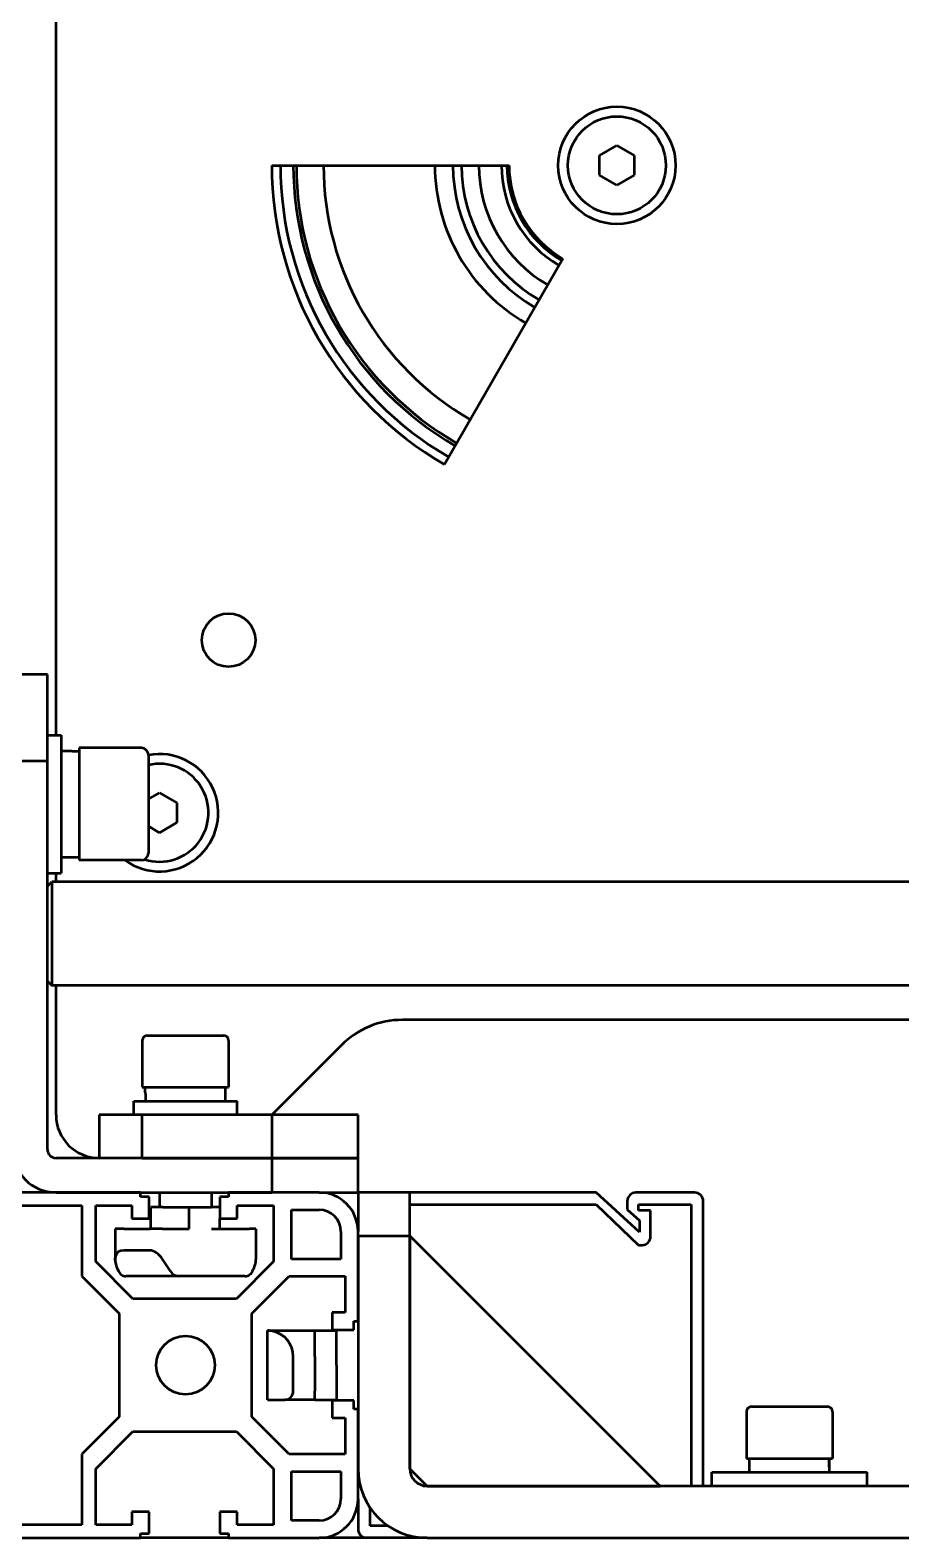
# Model space of a CAD drawing. Header units: millimetres. Extents: x 845401 to 948039, y 511594 to 550263.
# Drawn here: x 914356.2 to 914457.1, y 544470.2 to 544644.9 of the extents above; entities that cross this region are included whole.
import ezdxf

# ---------------------------------------------------------------- set-up
doc = ezdxf.new("R2010")
doc.units = ezdxf.units.MM
doc.layers.add('可见 (ISO)', color=7, linetype='Continuous', lineweight=50)

# ---------------------------------------------------------------- blocks, each defined once
blk = doc.blocks.new('A$C2A4E01FC')
at = {"layer": '可见 (ISO)', "color": 251}
for p, q in [((2002.5, 538.35), (2002.5, 708.35)), ((2065.5, 605.51), (2067.5, 606.66)), ((2067.5, 606.66), (2069.5, 605.51)), ((2027.5, 604.35), (2055, 604.35)), ((2065.5, 603.2), (2065.5, 605.51)), ((2069.5, 605.51), (2069.5, 603.2)), ((2067.5, 602.04), (2065.5, 603.2)), ((2069.5, 603.2), (2067.5, 602.04)), ((2061.25, 593.53), (2047.5, 569.71)), ((2001.5, 545.35), (1997.5, 545.35)), ((2001.5, 535.35), (2001.5, 545.35)), ((2001.5, 538.35), (2003.1, 538.35)), ((2003.1, 538.35), (2003.1, 522.35)), ((2004.39, 536.5), (2005.2, 536.5)), ((2005.2, 536.85), (2005.2, 523.85)), ((2012.4, 536.85), (2005.2, 536.85)), ((1997.5, 535.35), (2001.5, 535.35)), ((2001.5, 490.35), (2001.5, 535.35)), ((2013.2, 536.05), (2013.2, 524.65)), ((2013.2, 530.91), (2014.5, 531.66)), ((2014.5, 531.66), (2016.5, 530.51)), ((2016.5, 530.51), (2016.5, 528.2)), ((2014.5, 527.04), (2013.2, 527.79)), ((2016.5, 528.2), (2014.5, 527.04)), ((2003.1, 524.2), (2005.2, 524.2)), ((2001.5, 522.35), (2003.1, 522.35)), ((2002.5, 521.35), (2002.5, 522.35)), ((2012.4, 523.85), (2005.2, 523.85)), ((2001.5, 520.85), (2002, 521.35)), ((2002, 521.35), (2002, 509.35)), ((2403, 521.35), (2002, 521.35)), ((2001.5, 509.85), (2002, 509.35)), ((2403, 509.35), (2002, 509.35)), ((2002.5, 494.35), (2002.5, 509.35)), ((2362.36, 505.35), (2042.64, 505.35)), ((2013.1, 503.55), (2021.9, 503.55)), ((2012.5, 502.95), (2012.5, 497.55)), ((2022.5, 502.95), (2022.5, 497.55)), ((2035.57, 502.42), (2027.5, 494.35)), ((2012.5, 497.55), (2022.5, 497.55)), ((2012.85, 496.94), (2012.85, 497.55)), ((2022.15, 495.95), (2022.15, 497.55)), ((2012.5, 494.35), (2007.5, 494.35)), ((2007.5, 494.35), (2007.5, 489.35)), ((2011.5, 495.95), (2023.5, 495.95)), ((2011.5, 494.35), (2011.5, 495.95)), ((2012.5, 489.35), (2012.5, 494.35)), ((2027.5, 494.35), (2012.5, 494.35)), ((2023.5, 494.35), (2023.5, 495.95)), ((2037.5, 494.35), (2027.5, 494.35)), ((2027.5, 494.35), (2027.5, 489.35)), ((2037.5, 489.35), (2037.5, 494.35)), ((2027.5, 489.35), (2002.5, 489.35)), ((2012.5, 489.35), (2027.5, 489.35)), ((2037.5, 489.35), (2027.5, 489.35)), ((2027.5, 489.35), (2027.5, 485.35)), ((2027.5, 489.35), (2037.5, 489.35)), ((2037.5, 485.35), (2037.5, 489.35)), ((2012.3, 485.35), (1982.7, 485.35)), ((1989.5, 483.85), (2005.5, 483.85)), ((2002.5, 485.35), (2027.5, 485.35)), ((2005.5, 483.85), (2005.5, 475.65)), ((2007.1, 477.35), (2007.1, 483.85)), ((2007.1, 483.85), (2011.3, 483.85)), ((2011.3, 483.85), (2011.3, 482.35)), ((2012.3, 484.85), (2012.3, 485.35)), ((2013.3, 484.85), (2012.3, 484.85)), ((2013.3, 482.35), (2013.3, 484.85)), ((2014.5, 485.35), (2014.5, 483.65)), ((2020.5, 485.35), (2020.5, 483.65)), ((2022.5, 484.85), (2021.5, 484.85)), ((2021.5, 484.85), (2021.5, 482.35)), ((2033, 485.35), (2022.5, 485.35)), ((2022.5, 485.35), (2022.5, 484.85)), ((2023.5, 482.35), (2023.5, 483.85)), ((2023.5, 483.85), (2027.7, 483.85)), ((2027.7, 483.85), (2027.7, 477.35)), ((2033, 485.35), (2037.5, 485.35)), ((2043.5, 485.35), (2037.5, 485.35)), ((2037.5, 485.35), (2037.5, 480.85)), ((2043.5, 480.35), (2043.5, 485.35)), ((2065.1, 485.35), (2043.5, 485.35)), ((2043.5, 483.95), (2065.1, 483.95)), ((2070.1, 480.76), (2065.1, 485.35)), ((2065.1, 483.95), (2070.01, 479.26)), ((2068.7, 484.35), (2068.7, 483.4)), ((2076.5, 485.35), (2069.7, 485.35)), ((2070.01, 483.95), (2076.1, 483.95)), ((2070.01, 483.26), (2070.01, 483.95)), ((2076.1, 483.95), (2076.1, 451.35)), ((2077.5, 451.35), (2077.5, 484.35)), ((2011.3, 482.35), (2013.3, 482.35)), ((2014.89, 483.65), (2013.5, 483.65)), ((2013.5, 481.15), (2013.5, 483.65)), ((2014.89, 483.65), (2017.93, 483.65)), ((2017.93, 483.65), (2020.53, 483.65)), ((2017.93, 481.15), (2017.93, 483.65)), ((2021.5, 483.65), (2020.53, 483.65)), ((2021.5, 482.35), (2023.5, 482.35)), ((2021.5, 481.15), (2021.5, 482.35)), ((2029.8, 477.65), (2029.8, 483.35)), ((2029.8, 483.35), (2033, 483.35)), ((2068.7, 483.4), (2070.1, 482.11)), ((2071.41, 483.26), (2070.01, 483.26)), ((2070.1, 482.11), (2070.1, 480.76)), ((2071.41, 480.26), (2071.41, 483.26)), ((2010.39, 481.15), (2009.34, 481.15)), ((2009.34, 481.15), (2009.34, 477.61)), ((2010.39, 481.15), (2013.42, 481.15)), ((2014.83, 481.15), (2013.42, 481.15)), ((2014.83, 481.15), (2017.93, 481.15)), ((2020.53, 481.15), (2024.93, 481.15)), ((2025.66, 481.15), (2024.93, 481.15)), ((2025.66, 481.15), (2025.66, 477.61)), ((2035.5, 480.85), (2035.5, 477.65)), ((2037.5, 470.45), (2037.5, 480.85)), ((2037.5, 480.35), (2043.5, 480.35)), ((2037.5, 480.35), (2037.5, 453.35)), ((2043.5, 453.35), (2043.5, 480.35)), ((2072.5, 451.35), (2043.5, 480.35)), ((2043.5, 480.35), (2043.5, 453.35)), ((2013.42, 478.65), (2010.39, 478.65)), ((2070.01, 479.26), (2070.41, 479.26)), ((2011.4, 473.05), (2007.1, 477.35)), ((2015.75, 476.24), (2014.83, 477.65)), ((2027.7, 477.35), (2023.4, 473.05)), ((2035.5, 477.65), (2029.8, 477.65)), ((2005.5, 475.65), (2009.8, 471.35)), ((2016.67, 475.65), (2010.61, 475.65)), ((2024.39, 475.65), (2016.67, 475.65)), ((2025.2, 471.35), (2029.5, 475.65)), ((2029.5, 475.65), (2036, 475.65)), ((2036, 475.65), (2036, 471.45)), ((2023.4, 473.05), (2011.4, 473.05)), ((2009.8, 471.35), (2009.8, 459.35)), ((2025.2, 459.35), (2025.2, 471.35)), ((2036, 471.45), (2034.5, 471.45)), ((2034.5, 471.45), (2034.5, 469.45)), ((2037, 469.45), (2037, 470.45)), ((2037, 470.45), (2037.5, 470.45)), ((2027, 461.35), (2027, 469.35)), ((2027.18, 469.35), (2027, 469.35)), ((2027.18, 469.35), (2032.5, 469.35)), ((2032.5, 469.35), (2035, 469.35)), ((2032.5, 466.35), (2032.5, 469.35)), ((2034.5, 469.45), (2037, 469.45)), ((2035, 465.35), (2035, 469.35)), ((2030, 462.35), (2030, 466.35)), ((2032.5, 466.35), (2032.5, 462.35)), ((2035, 465.35), (2035, 461.35)), ((2027, 461.35), (2027.59, 461.35)), ((2027.59, 461.35), (2029, 461.35)), ((2032.5, 461.35), (2029, 461.35)), ((2032.5, 461.35), (2032.5, 462.35)), ((2032.5, 461.35), (2035, 461.35)), ((2037, 461.25), (2034.5, 461.25)), ((2034.5, 461.25), (2034.5, 459.25)), ((2037, 460.25), (2037, 461.25)), ((2037.5, 460.25), (2037, 460.25)), ((2037.5, 449.85), (2037.5, 460.25)), ((2082.5, 459.95), (2082.5, 454.55)), ((2083.1, 460.55), (2091.9, 460.55)), ((2092.5, 459.95), (2092.5, 454.55)), ((2009.8, 459.35), (2005.5, 455.05)), ((2007.1, 453.35), (2011.4, 457.65)), ((2011.4, 457.65), (2023.4, 457.65)), ((2023.4, 457.65), (2027.7, 453.35)), ((2029.5, 455.05), (2025.2, 459.35)), ((2034.5, 459.25), (2036, 459.25)), ((2036, 459.25), (2036, 455.05)), ((2005.5, 455.05), (2005.5, 446.85)), ((2036, 455.05), (2029.5, 455.05)), ((2082.5, 454.55), (2092.5, 454.55)), ((2082.85, 452.95), (2082.85, 454.55)), ((2092.15, 453.94), (2092.15, 454.55)), ((2007.1, 446.85), (2007.1, 453.35)), ((2027.7, 453.35), (2027.7, 446.85)), ((2029.8, 447.35), (2029.8, 453.05)), ((2029.8, 453.05), (2035.5, 453.05)), ((2035.5, 453.05), (2035.5, 449.85)), ((2043.5, 453.35), (2045.5, 451.35)), ((2078.5, 452.95), (2096.5, 452.95)), ((2078.5, 451.35), (2078.5, 452.95)), ((2096.5, 451.35), (2096.5, 452.95)), ((2112.5, 451.35), (2045.5, 451.35)), ((2045.5, 451.35), (2072.5, 451.35)), ((2037.5, 449.85), (2037.5, 446.35)), ((2013.3, 448.35), (2011.3, 448.35)), ((2011.3, 448.35), (2011.3, 446.85)), ((2013.3, 445.85), (2013.3, 448.35)), ((2023.5, 448.35), (2021.5, 448.35)), ((2021.5, 448.35), (2021.5, 445.85)), ((2023.5, 446.85), (2023.5, 448.35)), ((2033, 447.35), (2029.8, 447.35)), ((2038.9, 446.75), (2038.9, 448.83)), ((2005.5, 446.85), (1989.5, 446.85)), ((2011.3, 446.85), (2007.1, 446.85)), ((2012.3, 445.35), (2012.3, 445.85)), ((2012.3, 445.85), (2013.3, 445.85)), ((2021.5, 445.85), (2022.5, 445.85)), ((2022.5, 445.85), (2022.5, 445.35)), ((2027.7, 446.85), (2023.5, 446.85)), ((2040.98, 446.75), (2038.9, 446.75)), ((1982.7, 445.35), (2012.3, 445.35)), ((2022.5, 445.35), (2012.3, 445.35)), ((2022.5, 445.35), (2033, 445.35)), ((2045.5, 445.35), (2033, 445.35)), ((2045.5, 445.35), (2112.5, 445.35))]:
    blk.add_line(p, q, dxfattribs=at)
for centre, radius in [((2067.5, 604.35), 6.8), ((2067.5, 604.35), 5.67), ((2022.5, 549.35), 3.1), ((2017.5, 465.35), 3.4)]:
    blk.add_circle(centre, radius, dxfattribs=at)
for centre, radius, start, end in [((2067.5, 604.35), 40, 180, 240), ((2067.5, 604.35), 39, 180, 240), ((2067.5, 604.35), 37.5, 180, 240), ((2067.5, 604.35), 37.15, 180, 240), ((2067.5, 604.35), 34, 180, 240), ((2067.5, 604.35), 21.1, 180, 240), ((2067.5, 604.35), 19, 180, 240), ((2067.5, 604.35), 18, 180, 240), ((2067.5, 604.35), 16, 180, 240), ((2067.5, 604.35), 13.38, 180, 240), ((2067.5, 604.35), 12.74, 180, 240), ((2067.5, 604.35), 12.5, 180, 240), ((2056.5, 604.08), 2.6, 234.247, 241.5296), ((2060.85, 595.59), 2.6, 172.7039, 179.9864), ((2012.4, 536.05), 0.8, 0, 90), ((2014.5, 529.35), 6.8, 233.9811, 101.0214), ((2014.5, 529.35), 5.67, 252.3554, 103.2545), ((2012.4, 524.65), 0.8, 270, 0), ((2042.64, 495.35), 10, 90, 135), ((2013.1, 502.95), 0.6, 90, 180), ((2021.9, 502.95), 0.6, 0, 90), ((2007.5, 494.35), 5, 180, 270), ((2002.5, 490.35), 5, 180, 270), ((2002.5, 490.35), 1, 180, 270), ((2033, 480.85), 4.5, 0, 90), ((2069.7, 484.35), 1, 90, 180), ((2076.5, 484.35), 1, 0, 90), ((2033, 480.85), 2.5, 0, 90), ((2070.41, 480.26), 1, 270, 0), ((2027, 466.35), 3, 0, 78.74), ((2029, 462.35), 1, 270, 0), ((2083.1, 459.95), 0.6, 90, 180), ((2091.9, 459.95), 0.6, 0, 90), ((2045.5, 453.35), 8, 180, 270), ((2045.5, 453.35), 2, 180, 270), ((2033, 449.85), 4.5, 270, 0), ((2033, 449.85), 2.5, 270, 0), ((2038.5, 446.35), 1, 180, 270)]:
    blk.add_arc(centre, radius, start, end, dxfattribs=at)
for centre, major_axis, ratio, start_param, end_param in [((2004.39, 530.35), (-18.93, 0), 0.32492, 4.712389, 4.780735), ((2017.5, 496.94), (0, -14.31), 0.32492, 4.712389, 4.781261), ((2012.34, 475.65), (-2.73, 2.73), 0.459146, 5.852752, 7.227023), ((2014.07, 477.65), (-0.909, 0.909), 0.459146, 4.281955, 5.852752), ((2022.66, 475.65), (-2.73, -2.73), 0.459146, 2.197755, 2.711159), ((2010.61, 477.65), (0, -2), 0.65178, 5.856107, 6.283185), ((2016.67, 477.65), (0, -2), 0.65178, 5.497787, 6.283185), ((2024.39, 477.65), (0, -2), 0.65178, 0, 0.427079), ((2087.5, 451.97), (0, -14.31), 0.32492, 1.639668, 1.752411), ((2087.5, 453.94), (0, -14.31), 0.32492, 1.501925, 1.613793)]:
    blk.add_ellipse(centre, major_axis=major_axis, ratio=ratio, start_param=start_param, end_param=end_param, dxfattribs=at)
for points, knots in [([(2009.73, 476.24), (2009.73, 476.23), (2009.73, 476.23), (2009.82, 476.07), (2009.93, 475.93), (2010.07, 475.83)], [0.82238559, 0.82238559, 0.82238559, 0.82238559, 0.82458668, 0.82458668, 0.89185872, 0.89185872, 0.89185872, 0.89185872]), ([(2025.27, 476.24), (2025.27, 476.23), (2025.27, 476.23), (2025.18, 476.07), (2025.07, 475.93), (2024.93, 475.83)], [0.15213805, 0.15213805, 0.15213805, 0.15213805, 0.15433913, 0.15433913, 0.22161118, 0.22161118, 0.22161118, 0.22161118]), ([(2027.59, 469.29), (2027.58, 469.29), (2027.58, 469.29), (2027.42, 469.33), (2027.28, 469.35), (2027.18, 469.35)], [0.82238559, 0.82238559, 0.82238559, 0.82238559, 0.82458668, 0.82458668, 0.89185872, 0.89185872, 0.89185872, 0.89185872])]:
    blk.add_open_spline(points, degree=3, knots=knots, dxfattribs=at)

msp = doc.modelspace()

# ---------------------------------------------------------------- block references
msp.add_blockref('A$C2A4E01FC', (912356.69, 544024.87))

doc.saveas('drawing.dxf')
